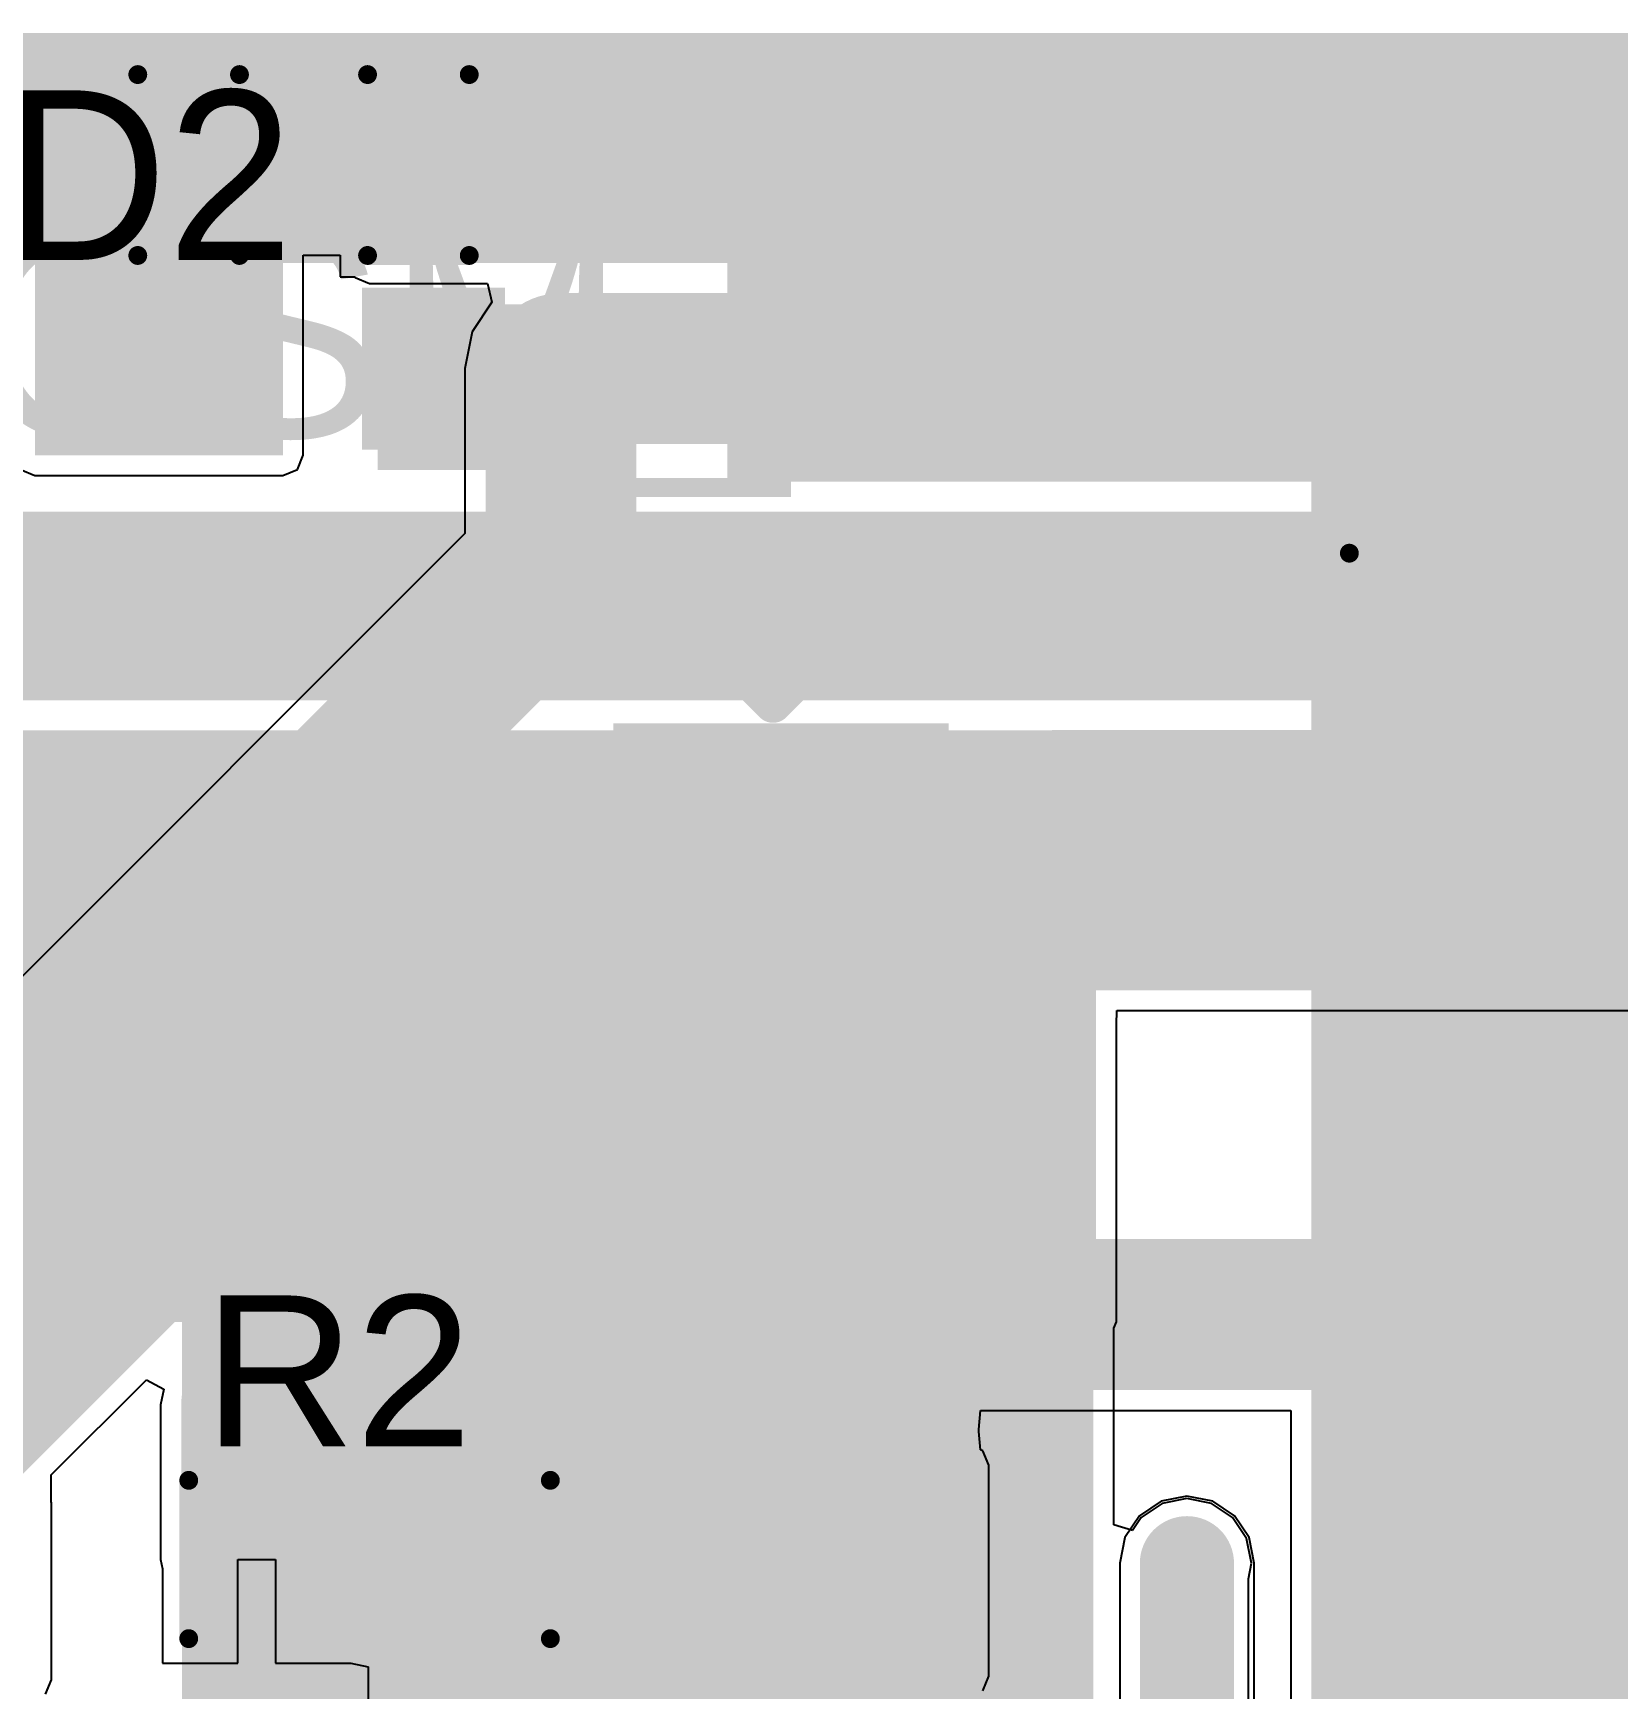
# Model space of a CAD drawing. Header units: millimetres. Extents: x -0.26 to 4.68, y -0.29 to 2.93.
# Drawn here: x 2.1065 to 2.5272, y 2.4406 to 2.8799 of the extents above; entities that cross this region are included whole.
import ezdxf

# ---------------------------------------------------------------- set-up
doc = ezdxf.new("R2010")
doc.units = ezdxf.units.MM
doc.header["$MEASUREMENT"] = 0
for name, color, linetype in [('BottomLayer', 5, 'Continuous'), ('BottomPaste', 16, 'Continuous'), ('BottomSolder', 6, 'Continuous'), ('Mechanical2', 216, 'Continuous'), ('TopLayer', 1, 'Continuous'), ('TopOverlay', 2, 'Continuous'), ('TopPaste', 8, 'Continuous'), ('TopSolder', 216, 'Continuous'), ('ViaHoleLayer', 16, 'Continuous')]:
    doc.layers.add(name, color=color, linetype=linetype)
doc.styles.add('Arial', font='', dxfattribs={"height": 0.2})
doc.styles.get('Arial').set_extended_font_data('Arial')

# ---------------------------------------------------------------- blocks, each defined once
blk = doc.blocks.new('LED_0603_11')
at = {"layer": 'TopLayer'}
for points in [[(-0.03937, 0.01969), (-0.01969, 0.01969), (-0.01969, -0.01969), (-0.03937, -0.01969)], [(0.01969, 0.01969), (0.03937, 0.01969), (0.03937, -0.01969), (0.01969, -0.01969)]]:
    blk.add_hatch(color=1, dxfattribs=at).paths.add_polyline_path(points)
at = {"layer": 'TopOverlay'}
blk.add_hatch(color=2, dxfattribs=at).paths.add_polyline_path([(0.044, -0.026), (0.069, -0.026), (0.069, 0.026), (0.044, 0.026)])
at = {"layer": 'TopPaste'}
for points in [[(-0.03937, 0.01969), (-0.01969, 0.01969), (-0.01969, -0.01969), (-0.03937, -0.01969)], [(0.01969, 0.01969), (0.03937, 0.01969), (0.03937, -0.01969), (0.01969, -0.01969)]]:
    blk.add_hatch(color=8, dxfattribs=at).paths.add_polyline_path(points)
at = {"layer": 'TopSolder'}
for points in [[(-0.04337, 0.02369), (-0.01569, 0.02369), (-0.01569, -0.02369), (-0.04337, -0.02369)], [(0.01569, 0.02369), (0.04337, 0.02369), (0.04337, -0.02369), (0.01569, -0.02369)]]:
    blk.add_hatch(color=216, dxfattribs=at).paths.add_polyline_path(points)
at = {"layer": 'TopOverlay', "const_width": 0.005}
for points in [[(-0.044, -0.024), (-0.044, 0.024)], [(-0.044, 0.024), (-0.017, 0.024)], [(0.017, 0.024), (0.044, 0.024)], [(0.044, -0.024), (0.044, 0.024)], [(-0.044, -0.024), (-0.017, -0.024)], [(0.017, -0.024), (0.044, -0.024)]]:
    blk.add_lwpolyline(points, dxfattribs=at)
at = {"layer": 'TopOverlay', "const_width": 0.0025}
for points in [[(-0.04525, 0.024, 1), (-0.04275, 0.024, 1)], [(-0.04525, 0.024, 1), (-0.04275, 0.024, 1)], [(-0.01825, 0.024, 1), (-0.01575, 0.024, 1)], [(0.01575, 0.024, 1), (0.01825, 0.024, 1)], [(0.04275, 0.024, 1), (0.04525, 0.024, 1)], [(0.04275, 0.024, 1), (0.04525, 0.024, 1)], [(-0.04525, -0.024, 1), (-0.04275, -0.024, 1)], [(-0.04525, -0.024, 1), (-0.04275, -0.024, 1)], [(-0.01825, -0.024, 1), (-0.01575, -0.024, 1)], [(0.01575, -0.024, 1), (0.01825, -0.024, 1)], [(0.04275, -0.024, 1), (0.04525, -0.024, 1)], [(0.04275, -0.024, 1), (0.04525, -0.024, 1)]]:
    blk.add_lwpolyline(points, format="xyb", close=True, dxfattribs=at)
at = {"layer": 'TopOverlay'}
blk.add_text('LED2', height=0.045, dxfattribs=at).set_placement((-0.1532, -0.02518))
blk = doc.blocks.new('DDPAK_31')
at = {"layer": 'TopLayer'}
for points in [[(-0.2126, 0.32648), (0.2126, 0.32648), (0.2126, 0.05128), (-0.2126, 0.05128)], [(-0.15492, -0.14636), (-0.1128, -0.14636), (-0.1128, -0.2314), (-0.15492, -0.2314)], [(-0.08799, -0.14636), (-0.04587, -0.14636), (-0.04587, -0.2314), (-0.08799, -0.2314)], [(-0.02106, -0.14636), (0.02106, -0.14636), (0.02106, -0.2314), (-0.02106, -0.2314)], [(0.04587, -0.14636), (0.08799, -0.14636), (0.08799, -0.2314), (0.04587, -0.2314)], [(0.1128, -0.14636), (0.15492, -0.14636), (0.15492, -0.2314), (0.1128, -0.2314)]]:
    blk.add_hatch(color=1, dxfattribs=at).paths.add_polyline_path(points)
at = {"layer": 'TopPaste'}
for points in [[(-0.2126, 0.32648), (0.2126, 0.32648), (0.2126, 0.05128), (-0.2126, 0.05128)], [(-0.15492, -0.14636), (-0.1128, -0.14636), (-0.1128, -0.2314), (-0.15492, -0.2314)], [(-0.08799, -0.14636), (-0.04587, -0.14636), (-0.04587, -0.2314), (-0.08799, -0.2314)], [(-0.02106, -0.14636), (0.02106, -0.14636), (0.02106, -0.2314), (-0.02106, -0.2314)], [(0.04587, -0.14636), (0.08799, -0.14636), (0.08799, -0.2314), (0.04587, -0.2314)], [(0.1128, -0.14636), (0.15492, -0.14636), (0.15492, -0.2314), (0.1128, -0.2314)]]:
    blk.add_hatch(color=8, dxfattribs=at).paths.add_polyline_path(points)
at = {"layer": 'TopSolder'}
for points in [[(-0.21457, 0.32844), (0.21457, 0.32844), (0.21457, 0.04931), (-0.21457, 0.04931)], [(-0.15689, -0.14439), (-0.11083, -0.14439), (-0.11083, -0.23337), (-0.15689, -0.23337)], [(-0.08996, -0.14439), (-0.0439, -0.14439), (-0.0439, -0.23337), (-0.08996, -0.23337)], [(-0.02303, -0.14439), (0.02303, -0.14439), (0.02303, -0.23337), (-0.02303, -0.23337)], [(0.0439, -0.14439), (0.08996, -0.14439), (0.08996, -0.23337), (0.0439, -0.23337)], [(0.11083, -0.14439), (0.15689, -0.14439), (0.15689, -0.23337), (0.11083, -0.23337)]]:
    blk.add_hatch(color=216, dxfattribs=at).paths.add_polyline_path(points)
at = {"layer": 'TopOverlay'}
for points, const_width in [([(0.202, 0.35), (-0.202, 0.35)], 0.005), ([(-0.202, 0.332), (-0.202, 0.35)], 0.005), ([(0.202, 0.332), (0.202, 0.35)], 0.005), ([(0.202, 0.35), (0.202, 0.35)], 0.005), ([(-0.202, -0.038), (-0.202, 0.047)], 0.005), ([(0.202, -0.038), (0.202, 0.047)], 0.005), ([(0.202, -0.038), (-0.202, -0.038)], 0.005), ([(-0.162, -0.191), (-0.167, -0.186)], 0.01), ([(-0.167, -0.196), (-0.167, -0.186)], 0.01), ([(-0.167, -0.196), (-0.162, -0.191)], 0.01)]:
    blk.add_lwpolyline(points, dxfattribs=dict(at, const_width=const_width))
for points, const_width in [([(-0.20325, 0.35, 1), (-0.20075, 0.35, 1)], 0.0025), ([(-0.20325, 0.35, 1), (-0.20075, 0.35, 1)], 0.0025), ([(0.20075, 0.35, 1), (0.20325, 0.35, 1)], 0.0025), ([(0.20075, 0.35, 1), (0.20325, 0.35, 1)], 0.0025), ([(0.20075, 0.35, 1), (0.20325, 0.35, 1)], 0.0025), ([(0.20075, 0.35, 1), (0.20325, 0.35, 1)], 0.0025), ([(-0.20325, 0.332, 1), (-0.20075, 0.332, 1)], 0.0025), ([(0.20075, 0.332, 1), (0.20325, 0.332, 1)], 0.0025), ([(-0.20325, 0.047, 1), (-0.20075, 0.047, 1)], 0.0025), ([(0.20075, 0.047, 1), (0.20325, 0.047, 1)], 0.0025), ([(-0.20325, -0.038, 1), (-0.20075, -0.038, 1)], 0.0025), ([(-0.20325, -0.038, 1), (-0.20075, -0.038, 1)], 0.0025), ([(0.20075, -0.038, 1), (0.20325, -0.038, 1)], 0.0025), ([(0.20075, -0.038, 1), (0.20325, -0.038, 1)], 0.0025), ([(-0.1695, -0.186, 1), (-0.1645, -0.186, 1)], 0.005), ([(-0.1695, -0.186, 1), (-0.1645, -0.186, 1)], 0.005), ([(-0.1645, -0.191, 1), (-0.1595, -0.191, 1)], 0.005), ([(-0.1645, -0.191, 1), (-0.1595, -0.191, 1)], 0.005), ([(-0.1695, -0.196, 1), (-0.1645, -0.196, 1)], 0.005), ([(-0.1695, -0.196, 1), (-0.1645, -0.196, 1)], 0.005)]:
    blk.add_lwpolyline(points, format="xyb", close=True, dxfattribs=dict(at, const_width=const_width))
blk = doc.blocks.new('R___0603_B_76')
at = {"layer": 'BottomLayer'}
for points in [[(-0.045, -0.0175), (-0.045, 0.0175), (-0.015, 0.0175), (-0.015, -0.0175)], [(0.015, -0.0175), (0.015, 0.0175), (0.045, 0.0175), (0.045, -0.0175)]]:
    blk.add_hatch(color=5, dxfattribs=at).paths.add_polyline_path(points)
at = {"layer": 'BottomPaste'}
for points in [[(-0.045, -0.0175), (-0.045, 0.0175), (-0.015, 0.0175), (-0.015, -0.0175)], [(0.015, -0.0175), (0.015, 0.0175), (0.045, 0.0175), (0.045, -0.0175)]]:
    blk.add_hatch(color=16, dxfattribs=at).paths.add_polyline_path(points)
at = {"layer": 'BottomSolder'}
for points in [[(-0.049, -0.0215), (-0.049, 0.0215), (-0.011, 0.0215), (-0.011, -0.0215)], [(0.011, -0.0215), (0.011, 0.0215), (0.049, 0.0215), (0.049, -0.0215)]]:
    blk.add_hatch(color=6, dxfattribs=at).paths.add_polyline_path(points)
blk = doc.blocks.new('R___0603_81')
at = {"layer": 'TopLayer'}
for points in [[(-0.015, 0.0175), (-0.015, -0.0175), (-0.045, -0.0175), (-0.045, 0.0175)], [(0.045, 0.0175), (0.045, -0.0175), (0.015, -0.0175), (0.015, 0.0175)]]:
    blk.add_hatch(color=1, dxfattribs=at).paths.add_polyline_path(points)
at = {"layer": 'TopPaste'}
for points in [[(-0.015, 0.0175), (-0.015, -0.0175), (-0.045, -0.0175), (-0.045, 0.0175)], [(0.045, 0.0175), (0.045, -0.0175), (0.015, -0.0175), (0.015, 0.0175)]]:
    blk.add_hatch(color=8, dxfattribs=at).paths.add_polyline_path(points)
at = {"layer": 'TopSolder'}
for points in [[(-0.011, 0.0215), (-0.011, -0.0215), (-0.049, -0.0215), (-0.049, 0.0215)], [(0.049, 0.0215), (0.049, -0.0215), (0.011, -0.0215), (0.011, 0.0215)]]:
    blk.add_hatch(color=216, dxfattribs=at).paths.add_polyline_path(points)
at = {"layer": 'TopOverlay', "const_width": 0.005}
for points in [[(0.048, 0.021), (-0.048, 0.021)], [(-0.048, 0.021), (-0.048, -0.021)], [(0.048, 0.021), (0.048, -0.021)], [(0.048, -0.021), (-0.048, -0.021)]]:
    blk.add_lwpolyline(points, dxfattribs=at)
at = {"layer": 'TopOverlay', "const_width": 0.0025}
for points in [[(-0.04925, 0.021, 1), (-0.04675, 0.021, 1)], [(-0.04925, 0.021, 1), (-0.04675, 0.021, 1)], [(0.04675, 0.021, 1), (0.04925, 0.021, 1)], [(0.04675, 0.021, 1), (0.04925, 0.021, 1)], [(-0.04925, -0.021, 1), (-0.04675, -0.021, 1)], [(-0.04925, -0.021, 1), (-0.04675, -0.021, 1)], [(0.04675, -0.021, 1), (0.04925, -0.021, 1)], [(0.04675, -0.021, 1), (0.04925, -0.021, 1)]]:
    blk.add_lwpolyline(points, format="xyb", close=True, dxfattribs=at)

msp = doc.modelspace()

# ---------------------------------------------------------------- hatches: boundary and pattern name
at = {"layer": 'BottomLayer'}
for points in [[(1.69282, 2.81895), (2.29682, 2.81895), (2.29682, 2.86995), (1.69282, 2.86995)], [(2.29082, 2.76095), (2.82182, 2.76095), (2.82182, 2.86995), (2.29082, 2.86995)], [(2.198, 2.764), (2.266, 2.764), (2.266, 2.808), (2.198, 2.808)], [(1.852, 2.62995), (2.38868, 2.62995), (2.38868, 2.69495), (1.852, 2.69495)], [(2.377, 2.626), (3.201, 2.626), (3.201, 2.695), (2.377, 2.695)], [(1.852, 2.538), (2.38868, 2.538), (2.38868, 2.66195), (1.852, 2.66195)], [(2.146, 2.321), (2.388, 2.321), (2.388, 2.556), (2.146, 2.556)]]:
    msp.add_hatch(color=5, dxfattribs=at).paths.add_polyline_path(points)
h = msp.add_hatch(color=5, dxfattribs=at)
edge = h.paths.add_edge_path()
edge.add_arc((2.25682, 2.85695), 0.01181, 0, 360)
h = msp.add_hatch(color=5, dxfattribs=at)
edge = h.paths.add_edge_path()
edge.add_arc((2.28182, 2.85695), 0.01181, 0, 360)
h = msp.add_hatch(color=5, dxfattribs=at)
edge = h.paths.add_edge_path()
edge.add_arc((2.25682, 2.83095), 0.01181, 0, 360)
h = msp.add_hatch(color=5, dxfattribs=at)
edge = h.paths.add_edge_path()
edge.add_arc((2.28182, 2.83095), 0.01181, 0, 360)
h = msp.add_hatch(color=5, dxfattribs=at)
edge = h.paths.add_edge_path()
edge.add_arc((2.119, 2.791), 0.01181, 0, 360)
h = msp.add_hatch(color=5, dxfattribs=at)
edge = h.paths.add_edge_path()
edge.add_arc((2.24665, 2.7909), 0.01181, 0, 360)
h = msp.add_hatch(color=5, dxfattribs=at)
edge = h.paths.add_edge_path()
edge.add_arc((2.46282, 2.77495), 0.01181, 0, 360)
h = msp.add_hatch(color=5, dxfattribs=at)
edge = h.paths.add_edge_path()
edge.add_arc((2.48882, 2.77495), 0.01181, 0, 360)
h = msp.add_hatch(color=5, dxfattribs=at)
edge = h.paths.add_edge_path()
edge.add_arc((2.51482, 2.77495), 0.01181, 0, 360)
h = msp.add_hatch(color=5, dxfattribs=at)
edge = h.paths.add_edge_path()
edge.add_arc((2.36868, 2.67381), 0.01181, 0, 360)
h = msp.add_hatch(color=5, dxfattribs=at)
edge = h.paths.add_edge_path()
edge.add_arc((2.41282, 2.47395), 0.01181, 0, 360)
at = {"layer": 'BottomSolder'}
h = msp.add_hatch(color=6, dxfattribs=at)
edge = h.paths.add_edge_path()
edge.add_arc((2.25682, 2.85695), 0.00591, 0, 360)
h = msp.add_hatch(color=6, dxfattribs=at)
edge = h.paths.add_edge_path()
edge.add_arc((2.28182, 2.85695), 0.00591, 0, 360)
h = msp.add_hatch(color=6, dxfattribs=at)
edge = h.paths.add_edge_path()
edge.add_arc((2.25682, 2.83095), 0.00591, 0, 360)
h = msp.add_hatch(color=6, dxfattribs=at)
edge = h.paths.add_edge_path()
edge.add_arc((2.28182, 2.83095), 0.00591, 0, 360)
h = msp.add_hatch(color=6, dxfattribs=at)
edge = h.paths.add_edge_path()
edge.add_arc((2.46282, 2.77495), 0.00591, 0, 360)
h = msp.add_hatch(color=6, dxfattribs=at)
edge = h.paths.add_edge_path()
edge.add_arc((2.48882, 2.77495), 0.00591, 0, 360)
h = msp.add_hatch(color=6, dxfattribs=at)
edge = h.paths.add_edge_path()
edge.add_arc((2.51482, 2.77495), 0.00591, 0, 360)
h = msp.add_hatch(color=6, dxfattribs=at)
edge = h.paths.add_edge_path()
edge.add_arc((2.36868, 2.67381), 0.00591, 0, 360)
h = msp.add_hatch(color=6, dxfattribs=at)
edge = h.paths.add_edge_path()
edge.add_arc((2.41282, 2.47395), 0.00591, 0, 360)
at = {"layer": 'TopLayer'}
for points in [[(2.107, 2.76795), (2.17282, 2.76795), (2.17282, 2.86995), (2.107, 2.86995)], [(2.19582, 2.81895), (2.29682, 2.81895), (2.29682, 2.86995), (2.19582, 2.86995)], [(2.44582, 2.29), (2.82182, 2.29), (2.82182, 2.79895), (2.44582, 2.79895)], [(2.261, 2.574), (2.387, 2.574), (2.387, 2.636), (2.261, 2.636)], [(2.20082, 2.44395), (2.35482, 2.44395), (2.35482, 2.49995), (2.20082, 2.49995)], [(2.20082, 2.40095), (2.24482, 2.40095), (2.24482, 2.46395), (2.20082, 2.46395)]]:
    msp.add_hatch(color=1, dxfattribs=at).paths.add_polyline_path(points)
h = msp.add_hatch(color=1, dxfattribs=at)
edge = h.paths.add_edge_path()
edge.add_arc((2.25682, 2.85695), 0.01181, 0, 360)
h = msp.add_hatch(color=1, dxfattribs=at)
edge = h.paths.add_edge_path()
edge.add_arc((2.28182, 2.85695), 0.01181, 0, 360)
h = msp.add_hatch(color=1, dxfattribs=at)
edge = h.paths.add_edge_path()
edge.add_arc((2.25682, 2.83095), 0.01181, 0, 360)
h = msp.add_hatch(color=1, dxfattribs=at)
edge = h.paths.add_edge_path()
edge.add_arc((2.28182, 2.83095), 0.01181, 0, 360)
h = msp.add_hatch(color=1, dxfattribs=at)
edge = h.paths.add_edge_path()
edge.add_arc((2.119, 2.791), 0.01181, 0, 360)
h = msp.add_hatch(color=1, dxfattribs=at)
edge = h.paths.add_edge_path()
edge.add_arc((2.24665, 2.7909), 0.01181, 0, 360)
h = msp.add_hatch(color=1, dxfattribs=at)
edge = h.paths.add_edge_path()
edge.add_arc((2.46282, 2.77495), 0.01181, 0, 360)
h = msp.add_hatch(color=1, dxfattribs=at)
edge = h.paths.add_edge_path()
edge.add_arc((2.48882, 2.77495), 0.01181, 0, 360)
h = msp.add_hatch(color=1, dxfattribs=at)
edge = h.paths.add_edge_path()
edge.add_arc((2.51482, 2.77495), 0.01181, 0, 360)
h = msp.add_hatch(color=1, dxfattribs=at)
edge = h.paths.add_edge_path()
edge.add_arc((2.36868, 2.67381), 0.01181, 0, 360)
h = msp.add_hatch(color=1, dxfattribs=at)
edge = h.paths.add_edge_path()
edge.add_arc((2.41282, 2.47395), 0.01181, 0, 360)
at = {"layer": 'TopSolder'}
h = msp.add_hatch(color=216, dxfattribs=at)
edge = h.paths.add_edge_path()
edge.add_arc((2.25682, 2.85695), 0.00591, 0, 360)
h = msp.add_hatch(color=216, dxfattribs=at)
edge = h.paths.add_edge_path()
edge.add_arc((2.28182, 2.85695), 0.00591, 0, 360)
h = msp.add_hatch(color=216, dxfattribs=at)
edge = h.paths.add_edge_path()
edge.add_arc((2.25682, 2.83095), 0.00591, 0, 360)
h = msp.add_hatch(color=216, dxfattribs=at)
edge = h.paths.add_edge_path()
edge.add_arc((2.28182, 2.83095), 0.00591, 0, 360)
h = msp.add_hatch(color=216, dxfattribs=at)
edge = h.paths.add_edge_path()
edge.add_arc((2.46282, 2.77495), 0.00591, 0, 360)
h = msp.add_hatch(color=216, dxfattribs=at)
edge = h.paths.add_edge_path()
edge.add_arc((2.48882, 2.77495), 0.00591, 0, 360)
h = msp.add_hatch(color=216, dxfattribs=at)
edge = h.paths.add_edge_path()
edge.add_arc((2.51482, 2.77495), 0.00591, 0, 360)
h = msp.add_hatch(color=216, dxfattribs=at)
edge = h.paths.add_edge_path()
edge.add_arc((2.36868, 2.67381), 0.00591, 0, 360)
h = msp.add_hatch(color=216, dxfattribs=at)
edge = h.paths.add_edge_path()
edge.add_arc((2.41282, 2.47395), 0.00591, 0, 360)
at = {"layer": 'ViaHoleLayer'}
h = msp.add_hatch(color=16, dxfattribs=at)
edge = h.paths.add_edge_path()
edge.add_arc((2.25682, 2.85695), 0.00591, 0, 360)
h = msp.add_hatch(color=16, dxfattribs=at)
edge = h.paths.add_edge_path()
edge.add_arc((2.28182, 2.85695), 0.00591, 0, 360)
h = msp.add_hatch(color=16, dxfattribs=at)
edge = h.paths.add_edge_path()
edge.add_arc((2.25682, 2.83095), 0.00591, 0, 360)
h = msp.add_hatch(color=16, dxfattribs=at)
edge = h.paths.add_edge_path()
edge.add_arc((2.28182, 2.83095), 0.00591, 0, 360)
h = msp.add_hatch(color=16, dxfattribs=at)
edge = h.paths.add_edge_path()
edge.add_arc((2.119, 2.791), 0.00591, 0, 360)
h = msp.add_hatch(color=16, dxfattribs=at)
edge = h.paths.add_edge_path()
edge.add_arc((2.24665, 2.7909), 0.00591, 0, 360)
h = msp.add_hatch(color=16, dxfattribs=at)
edge = h.paths.add_edge_path()
edge.add_arc((2.46282, 2.77495), 0.00591, 0, 360)
h = msp.add_hatch(color=16, dxfattribs=at)
edge = h.paths.add_edge_path()
edge.add_arc((2.48882, 2.77495), 0.00591, 0, 360)
h = msp.add_hatch(color=16, dxfattribs=at)
edge = h.paths.add_edge_path()
edge.add_arc((2.51482, 2.77495), 0.00591, 0, 360)
h = msp.add_hatch(color=16, dxfattribs=at)
edge = h.paths.add_edge_path()
edge.add_arc((2.36868, 2.67381), 0.00591, 0, 360)
h = msp.add_hatch(color=16, dxfattribs=at)
edge = h.paths.add_edge_path()
edge.add_arc((2.41282, 2.47395), 0.00591, 0, 360)

# ---------------------------------------------------------------- linework, layer by layer
at = {"layer": 'BottomLayer'}
for p, q in [((2.39409, 2.61856), (2.39417, 2.61895)), ((2.39409, 2.538), (2.39409, 2.61856)), ((2.39417, 2.61895), (2.39417, 2.62059)), ((2.39417, 2.62059), (2.82977, 2.62059)), ((2.39341, 2.53636), (2.39409, 2.538)), ((2.39341, 2.48416), (2.39341, 2.53636)), ((2.41282, 2.49109), (2.40626, 2.48978)), ((2.41938, 2.48978), (2.41282, 2.49109)), ((2.40626, 2.48978), (2.4007, 2.48607)), ((2.42494, 2.48607), (2.41938, 2.48978)), ((2.39841, 2.48264), (2.39341, 2.48416)), ((2.4007, 2.48607), (2.39841, 2.48264)), ((2.42866, 2.48051), (2.42494, 2.48607)), ((2.42996, 2.47395), (2.42866, 2.48051)), ((2.42914, 2.46979), (2.42996, 2.47395)), ((2.42914, 2.30693), (2.42914, 2.46979))]:
    msp.add_line(p, q, dxfattribs=at)
for points, const_width in [([(2.119, 2.791), (2.11905, 2.79095)], 0.02), ([(2.11905, 2.79095), (2.15282, 2.79095)], 0.02), ([(2.21282, 2.79095), (2.24659, 2.79095)], 0.02), ([(1.83982, 2.72795), (3.08382, 2.72795)], 0.05), ([(2.15418, 2.61895), (2.20904, 2.67381)], 0.04), ([(2.20904, 2.67381), (2.36868, 2.67381)], 0.04), ([(2.36868, 2.61895), (2.36868, 2.67381)], 0.04), ([(2.15418, 2.61895), (2.32, 2.61895)], 0.04), ([(2.32, 2.61895), (2.343, 2.59595)], 0.04), ([(2.343, 2.385), (2.343, 2.59595)], 0.04), ([(2.41282, 2.30018), (2.41282, 2.47395)], 0.022)]:
    msp.add_lwpolyline(points, dxfattribs=dict(at, const_width=const_width))
for points, const_width in [([(2.114, 2.791, 1), (2.124, 2.791, 1)], 0.01), ([(2.11405, 2.79095, 1), (2.12405, 2.79095, 1)], 0.01), ([(2.11405, 2.79095, 1), (2.12405, 2.79095, 1)], 0.01), ([(2.14782, 2.79095, 1), (2.15782, 2.79095, 1)], 0.01), ([(2.20782, 2.79095, 1), (2.21782, 2.79095, 1)], 0.01), ([(2.24159, 2.79095, 1), (2.25159, 2.79095, 1)], 0.01), ([(2.19904, 2.67381, 1), (2.21904, 2.67381, 1)], 0.02), ([(2.19904, 2.67381, 1), (2.21904, 2.67381, 1)], 0.02), ([(2.35868, 2.67381, 1), (2.37868, 2.67381, 1)], 0.02), ([(2.35868, 2.67381, 1), (2.37868, 2.67381, 1)], 0.02), ([(2.14418, 2.61895, 1), (2.16418, 2.61895, 1)], 0.02), ([(2.14418, 2.61895, 1), (2.16418, 2.61895, 1)], 0.02), ([(2.31, 2.61895, 1), (2.33, 2.61895, 1)], 0.02), ([(2.31, 2.61895, 1), (2.33, 2.61895, 1)], 0.02), ([(2.35868, 2.61895, 1), (2.37868, 2.61895, 1)], 0.02), ([(2.333, 2.59595, 1), (2.353, 2.59595, 1)], 0.02), ([(2.333, 2.59595, 1), (2.353, 2.59595, 1)], 0.02), ([(2.40732, 2.47395, 1), (2.41832, 2.47395, 1)], 0.011)]:
    msp.add_lwpolyline(points, format="xyb", close=True, dxfattribs=dict(at, const_width=const_width))
at = {"layer": 'Mechanical2', "const_width": 0.01}
msp.add_lwpolyline([(-0.11718, 2.87495), (4.60723, 2.87495)], dxfattribs=at)
at = {"layer": 'TopLayer'}
for p, q in [((2.17823, 2.76795), (2.17823, 2.821)), ((2.17823, 2.821), (2.18798, 2.821)), ((2.18798, 2.821), (2.18798, 2.81526)), ((2.18798, 2.81526), (2.19194, 2.81526)), ((2.19194, 2.81526), (2.192, 2.81512)), ((2.192, 2.81512), (2.19582, 2.81354)), ((2.19582, 2.81354), (2.22709, 2.81354)), ((2.22709, 2.81354), (2.22828, 2.80854)), ((2.22828, 2.80854), (2.22304, 2.8007)), ((2.22304, 2.8007), (2.2211, 2.79095)), ((2.2211, 2.79095), (2.22116, 2.79069)), ((2.22116, 2.79069), (2.22116, 2.7472)), ((2.17665, 2.76412), (2.17823, 2.76795)), ((2.10317, 2.76412), (2.107, 2.76254)), ((2.17282, 2.76254), (2.17665, 2.76412)), ((2.107, 2.76254), (2.17282, 2.76254)), ((2.22116, 2.7472), (2.04603, 2.57208)), ((2.11131, 2.49739), (2.13657, 2.52264)), ((2.13657, 2.52264), (2.14117, 2.52018)), ((2.14117, 2.52018), (2.14033, 2.51595)), ((2.14033, 2.51595), (2.14033, 2.47495)), ((2.35759, 2.50946), (2.35799, 2.51446)), ((2.35799, 2.51446), (2.44041, 2.51446)), ((2.44041, 2.51446), (2.44041, 2.41996)), ((2.35759, 2.50889), (2.35759, 2.50946)), ((2.35799, 2.50405), (2.35759, 2.50889)), ((2.35865, 2.50378), (2.35799, 2.50405)), ((2.36023, 2.49995), (2.35865, 2.50378)), ((2.36023, 2.44395), (2.36023, 2.49995)), ((2.11131, 2.49024), (2.11131, 2.49739)), ((2.41282, 2.49179), (2.40599, 2.49043)), ((2.41965, 2.49043), (2.41282, 2.49179)), ((2.11141, 2.49), (2.11131, 2.49024)), ((2.11141, 2.443), (2.11141, 2.49)), ((2.40599, 2.49043), (2.40021, 2.48657)), ((2.42544, 2.48657), (2.41965, 2.49043)), ((2.40021, 2.48657), (2.39634, 2.48078)), ((2.42931, 2.48078), (2.42544, 2.48657)), ((2.39634, 2.48078), (2.39498, 2.47395)), ((2.43067, 2.47395), (2.42931, 2.48078)), ((2.14033, 2.47495), (2.14082, 2.47249)), ((2.16082, 2.44745), (2.16082, 2.47495)), ((2.16082, 2.47495), (2.17082, 2.47495)), ((2.17082, 2.47495), (2.17082, 2.44745)), ((2.39498, 2.47395), (2.39498, 2.43534)), ((2.43067, 2.42795), (2.43067, 2.47395)), ((2.14082, 2.47249), (2.14082, 2.44745)), ((2.14082, 2.44745), (2.16082, 2.44745)), ((2.17082, 2.44745), (2.19041, 2.44745)), ((2.19041, 2.44745), (2.19082, 2.44745)), ((2.19082, 2.44745), (2.19541, 2.44645)), ((2.10983, 2.43917), (2.11141, 2.443)), ((2.19541, 2.44645), (2.19541, 2.40095)), ((2.35865, 2.44012), (2.36023, 2.44395))]:
    msp.add_line(p, q, dxfattribs=at)
for points, const_width in [([(2.37982, 2.79095), (2.41682, 2.82795)], 0.04), ([(2.41682, 2.82795), (2.99182, 2.82795)], 0.04), ([(2.24659, 2.79095), (2.37982, 2.79095)], 0.04), ([(2.24665, 2.73665), (2.24665, 2.7909)], 0.04), ([(2.01282, 2.50282), (2.24665, 2.73665)], 0.04), ([(2.30507, 2.67381), (2.36868, 2.67381)], 0.04), ([(2.08582, 2.50795), (2.18287, 2.605)], 0.04), ([(2.18287, 2.605), (2.324, 2.605)], 0.04), ([(2.16582, 2.51595), (2.18982, 2.53995)], 0.04), ([(2.18982, 2.53995), (2.30507, 2.53995)], 0.04), ([(2.30507, 2.53995), (2.68282, 2.53995)], 0.04), ([(2.16582, 2.47495), (2.16582, 2.51595)], 0.04), ([(2.41282, 2.42795), (2.41282, 2.47395)], 0.025)]:
    msp.add_lwpolyline(points, dxfattribs=dict(at, const_width=const_width))
for points, const_width in [([(2.40682, 2.82795, 1), (2.42682, 2.82795, 1)], 0.02), ([(2.40682, 2.82795, 1), (2.42682, 2.82795, 1)], 0.02), ([(2.23659, 2.79095, 1), (2.25659, 2.79095, 1)], 0.02), ([(2.23665, 2.7909, 1), (2.25665, 2.7909, 1)], 0.02), ([(2.36982, 2.79095, 1), (2.38982, 2.79095, 1)], 0.02), ([(2.36982, 2.79095, 1), (2.38982, 2.79095, 1)], 0.02), ([(2.23665, 2.73665, 1), (2.25665, 2.73665, 1)], 0.02), ([(2.23665, 2.73665, 1), (2.25665, 2.73665, 1)], 0.02), ([(2.29507, 2.67381, 1), (2.31507, 2.67381, 1)], 0.02), ([(2.35868, 2.67381, 1), (2.37868, 2.67381, 1)], 0.02), ([(2.17287, 2.605, 1), (2.19287, 2.605, 1)], 0.02), ([(2.17287, 2.605, 1), (2.19287, 2.605, 1)], 0.02), ([(2.314, 2.605, 1), (2.334, 2.605, 1)], 0.02), ([(2.17982, 2.53995, 1), (2.19982, 2.53995, 1)], 0.02), ([(2.17982, 2.53995, 1), (2.19982, 2.53995, 1)], 0.02), ([(2.29507, 2.53995, 1), (2.31507, 2.53995, 1)], 0.02), ([(2.29507, 2.53995, 1), (2.31507, 2.53995, 1)], 0.02), ([(2.15582, 2.51595, 1), (2.17582, 2.51595, 1)], 0.02), ([(2.15582, 2.51595, 1), (2.17582, 2.51595, 1)], 0.02), ([(2.15582, 2.47495, 1), (2.17582, 2.47495, 1)], 0.02), ([(2.40657, 2.47395, 1), (2.41907, 2.47395, 1)], 0.0125)]:
    msp.add_lwpolyline(points, format="xyb", close=True, dxfattribs=dict(at, const_width=const_width))

# ---------------------------------------------------------------- block references
for name, p in [('LED_0603_11', (2.17829, 2.84495)), ('R___0603_B_76', (2.18282, 2.79095))]:
    msp.add_blockref(name, p)
for name, p, rotation in [('DDPAK_31', (2.49394, 2.53995), 270), ('R___0603_81', (2.19582, 2.47495), 180)]:
    msp.add_blockref(name, p, dxfattribs=dict(rotation=rotation))

# ---------------------------------------------------------------- texts
at = {"layer": 'TopOverlay', "style": 'Arial'}
msp.add_text('GSM_PWR', height=0.055, rotation=360, dxfattribs=at).set_placement((2.08913, 2.77272))
msp.add_text('R2', height=0.04, dxfattribs=at).set_placement((2.15168, 2.50501))

doc.saveas('drawing.dxf')
